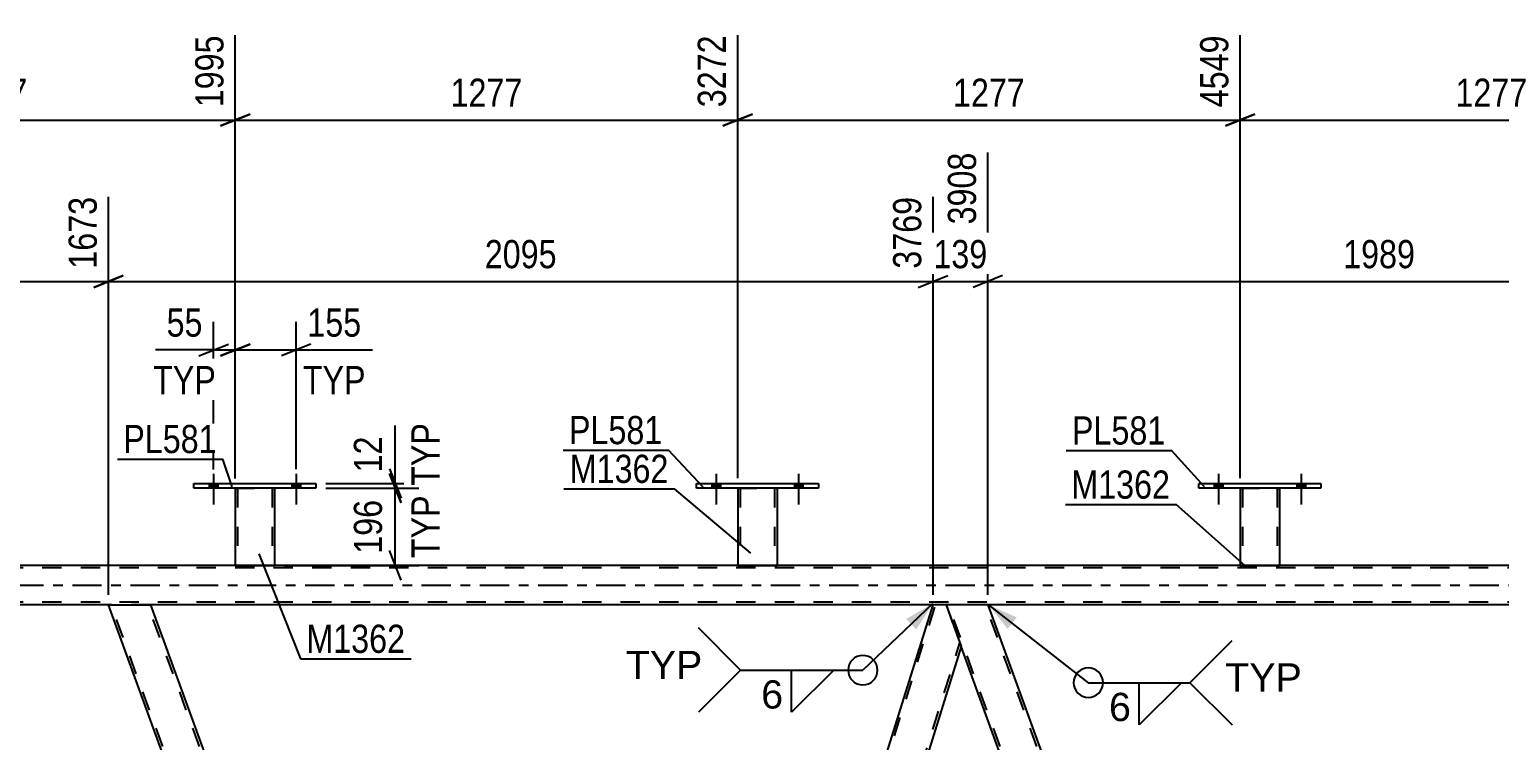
# Model space of a CAD drawing. Header units: millimetres. Extents: x 0 to 841, y 0 to 594.
# Drawn here: x 105.1 to 254.6, y 429.2 to 501.5 of the extents above; entities that cross this region are included whole.
import ezdxf

# ---------------------------------------------------------------- set-up
doc = ezdxf.new("R2010")
doc.units = ezdxf.units.MM
doc.linetypes.add('DXK_LINE_DOT2', pattern=[3.9198, 1.9599, -1.9599])
doc.linetypes.add('DXK_LINE_DOT3', pattern=[5.9187, 2.979, -0.9799, 0.9799, -0.9799])
doc.styles.add('Arial', font='ARIAL.TTF', dxfattribs={"height": 0.2})
doc.styles.add('Arial Narrow', font='ARIALN.TTF', dxfattribs={"height": 0.2})

# ---------------------------------------------------------------- blocks, each defined once
blk = doc.blocks.new('Part-283133386-3306 - 3202')
at = {"color": 2, "linetype": 'Continuous'}
for p, q in [((121.86, 454.84), (121.86, 455.32)), ((121.86, 455.32), (134.26, 455.32)), ((134.26, 454.84), (121.86, 454.84)), ((134.26, 455.32), (134.26, 454.84))]:
    blk.add_line(p, q, dxfattribs=at)
blk = doc.blocks.new('Bolt-283133386-3243 - 3202')
at = {"linetype": 'Continuous'}
for points in [[(123.42, 454.84), (124.3, 454.84), (124.3, 455.32), (123.42, 455.32)], [(131.82, 454.84), (132.7, 454.84), (132.7, 455.32), (131.82, 455.32)]]:
    blk.add_hatch(color=1, dxfattribs=at).paths.add_polyline_path(points)
at = {"color": 1, "linetype": 'Continuous'}
for p, q in [((123.86, 456.32), (123.86, 453.2)), ((132.26, 456.32), (132.26, 453.2)), ((123.42, 455.32), (123.42, 454.84)), ((124.3, 455.32), (124.3, 454.84)), ((131.82, 455.32), (131.82, 454.84)), ((132.7, 455.32), (132.7, 454.84))]:
    blk.add_line(p, q, dxfattribs=at)
blk = doc.blocks.new('Bolt-283133386-3244 - 3202')
at = {"linetype": 'Continuous'}
for points in [[(123.42, 454.84), (124.3, 454.84), (124.3, 455.32), (123.42, 455.32)], [(131.82, 454.84), (132.7, 454.84), (132.7, 455.32), (131.82, 455.32)]]:
    blk.add_hatch(color=1, dxfattribs=at).paths.add_polyline_path(points)
at = {"color": 1, "linetype": 'Continuous'}
for p, q in [((123.86, 456.32), (123.86, 453.2)), ((132.26, 456.32), (132.26, 453.2)), ((123.42, 455.32), (123.42, 454.84)), ((124.3, 455.32), (124.3, 454.84)), ((131.82, 455.32), (131.82, 454.84)), ((132.7, 455.32), (132.7, 454.84))]:
    blk.add_line(p, q, dxfattribs=at)
blk = doc.blocks.new('Bolt-283133386-3245 - 3202')
at = {"linetype": 'Continuous'}
for points in [[(174.5, 454.84), (175.38, 454.84), (175.38, 455.32), (174.5, 455.32)], [(182.9, 454.84), (183.78, 454.84), (183.78, 455.32), (182.9, 455.32)]]:
    blk.add_hatch(color=1, dxfattribs=at).paths.add_polyline_path(points)
at = {"color": 1, "linetype": 'Continuous'}
for p, q in [((174.94, 456.32), (174.94, 453.2)), ((183.34, 456.32), (183.34, 453.2)), ((174.5, 455.32), (174.5, 454.84)), ((175.38, 455.32), (175.38, 454.84)), ((182.9, 455.32), (182.9, 454.84)), ((183.78, 455.32), (183.78, 454.84))]:
    blk.add_line(p, q, dxfattribs=at)
blk = doc.blocks.new('Bolt-283133386-3246 - 3202')
at = {"linetype": 'Continuous'}
for points in [[(174.5, 454.84), (175.38, 454.84), (175.38, 455.32), (174.5, 455.32)], [(182.9, 454.84), (183.78, 454.84), (183.78, 455.32), (182.9, 455.32)]]:
    blk.add_hatch(color=1, dxfattribs=at).paths.add_polyline_path(points)
at = {"color": 1, "linetype": 'Continuous'}
for p, q in [((174.94, 456.32), (174.94, 453.2)), ((183.34, 456.32), (183.34, 453.2)), ((174.5, 455.32), (174.5, 454.84)), ((175.38, 455.32), (175.38, 454.84)), ((182.9, 455.32), (182.9, 454.84)), ((183.78, 455.32), (183.78, 454.84))]:
    blk.add_line(p, q, dxfattribs=at)
blk = doc.blocks.new('Part-283133386-3311 - 3202')
at = {"color": 7, "linetype": 'DXK_LINE_DOT2'}
for p, q in [((126.06, 454.85), (130.06, 454.85)), ((126.06, 454.84), (126.06, 454.85)), ((126.06, 454.85), (126.06, 454.84)), ((126.3, 454.85), (126.3, 447)), ((129.82, 454.85), (129.82, 447)), ((130.06, 454.85), (130.06, 454.84)), ((130.06, 454.84), (130.06, 454.85)), ((129.8, 447), (129.77, 447)), ((129.77, 447), (129.8, 447)), ((129.82, 447), (129.8, 447)), ((129.8, 447), (129.82, 447))]:
    blk.add_line(p, q, dxfattribs=at)
at = {"color": 2, "linetype": 'Continuous'}
for p, q in [((126.06, 454.84), (126.06, 447)), ((130.06, 454.84), (130.06, 447)), ((126.06, 447), (130.06, 447))]:
    blk.add_line(p, q, dxfattribs=at)
blk = doc.blocks.new('Bolt-283133386-3247 - 3202')
at = {"linetype": 'Continuous'}
for points in [[(225.58, 454.84), (226.46, 454.84), (226.46, 455.32), (225.58, 455.32)], [(233.98, 454.84), (234.86, 454.84), (234.86, 455.32), (233.98, 455.32)]]:
    blk.add_hatch(color=1, dxfattribs=at).paths.add_polyline_path(points)
at = {"color": 1, "linetype": 'Continuous'}
for p, q in [((226.02, 456.32), (226.02, 453.2)), ((234.42, 456.32), (234.42, 453.2)), ((225.58, 455.32), (225.58, 454.84)), ((226.46, 455.32), (226.46, 454.84)), ((233.98, 455.32), (233.98, 454.84)), ((234.86, 455.32), (234.86, 454.84))]:
    blk.add_line(p, q, dxfattribs=at)
blk = doc.blocks.new('Bolt-283133386-3248 - 3202')
at = {"linetype": 'Continuous'}
for points in [[(225.58, 454.84), (226.46, 454.84), (226.46, 455.32), (225.58, 455.32)], [(233.98, 454.84), (234.86, 454.84), (234.86, 455.32), (233.98, 455.32)]]:
    blk.add_hatch(color=1, dxfattribs=at).paths.add_polyline_path(points)
at = {"color": 1, "linetype": 'Continuous'}
for p, q in [((226.02, 456.32), (226.02, 453.2)), ((234.42, 456.32), (234.42, 453.2)), ((225.58, 455.32), (225.58, 454.84)), ((226.46, 455.32), (226.46, 454.84)), ((233.98, 455.32), (233.98, 454.84)), ((234.86, 455.32), (234.86, 454.84))]:
    blk.add_line(p, q, dxfattribs=at)
blk = doc.blocks.new('Part-283133386-3316 - 3202')
at = {"color": 2, "linetype": 'Continuous'}
for p, q in [((172.94, 454.84), (172.94, 455.32)), ((172.94, 455.32), (185.34, 455.32)), ((185.34, 454.84), (172.94, 454.84)), ((185.34, 455.32), (185.34, 454.84))]:
    blk.add_line(p, q, dxfattribs=at)
blk = doc.blocks.new('Part-283133386-3321 - 3202')
at = {"color": 7, "linetype": 'DXK_LINE_DOT2'}
for p, q in [((177.14, 454.85), (181.14, 454.85)), ((177.14, 454.84), (177.14, 454.85)), ((177.14, 454.85), (177.14, 454.84)), ((177.38, 454.85), (177.38, 447)), ((180.9, 454.85), (180.9, 447)), ((181.14, 454.85), (181.14, 454.84)), ((181.14, 454.84), (181.14, 454.85)), ((180.85, 447), (180.88, 447)), ((180.85, 447), (180.88, 447)), ((180.88, 447), (180.9, 447)), ((180.88, 447), (180.9, 447))]:
    blk.add_line(p, q, dxfattribs=at)
at = {"color": 2, "linetype": 'Continuous'}
for p, q in [((177.14, 454.84), (177.14, 447)), ((181.14, 454.84), (181.14, 447)), ((177.14, 447), (181.14, 447))]:
    blk.add_line(p, q, dxfattribs=at)
blk = doc.blocks.new('Part-283133386-3618 - 3202')
at = {"color": 7, "linetype": 'DXK_LINE_DOT2'}
for p, q in [((282.38, 443), (245.57, 324.88)), ((284.86, 439.12), (248.29, 321.78)), ((245.85, 326.6), (245.43, 325.25)), ((250.04, 326.6), (248.54, 321.78)), ((246.69, 321.78), (245.43, 325.25)), ((248.54, 321.78), (246.69, 321.78))]:
    blk.add_line(p, q, dxfattribs=at)
at = {"color": 2, "linetype": 'Continuous'}
for p, q in [((282.13, 443), (245.85, 326.6)), ((283.45, 443), (282.13, 443)), ((285, 438.75), (283.45, 443)), ((285, 438.75), (250.04, 326.6))]:
    blk.add_line(p, q, dxfattribs=at)
blk = doc.blocks.new('Part-283133386-3288 - 3202')
at = {"color": 2, "linetype": 'Continuous'}
for p, q in [((761, 447), (103.58, 447)), ((113.18, 443), (103.58, 443)), ((197, 443), (117.44, 443)), ((282.13, 443), (202.57, 443))]:
    blk.add_line(p, q, dxfattribs=at)
at = {"color": 7, "linetype": 'DXK_LINE_DOT2'}
for p, q in [((766.93, 446.76), (103.58, 446.76)), ((766.93, 443.24), (103.58, 443.24)), ((117.44, 443), (113.18, 443)), ((202.57, 443), (197, 443))]:
    blk.add_line(p, q, dxfattribs=at)
at = {"color": 7, "linetype": 'DXK_LINE_DOT3'}
blk.add_line((103.58, 445), (766.93, 445), dxfattribs=at)
blk = doc.blocks.new('Part-283133386-3326 - 3202')
at = {"color": 2, "linetype": 'Continuous'}
for p, q in [((224.02, 454.84), (224.02, 455.32)), ((224.02, 455.32), (236.42, 455.32)), ((236.42, 454.84), (224.02, 454.84)), ((236.42, 455.32), (236.42, 454.84))]:
    blk.add_line(p, q, dxfattribs=at)
blk = doc.blocks.new('Part-283133386-3331 - 3202')
at = {"color": 7, "linetype": 'DXK_LINE_DOT2'}
for p, q in [((228.22, 454.85), (232.22, 454.85)), ((228.22, 454.84), (228.22, 454.85)), ((228.22, 454.85), (228.22, 454.84)), ((228.46, 454.85), (228.46, 447)), ((231.98, 454.85), (231.98, 447)), ((232.22, 454.85), (232.22, 454.84)), ((232.22, 454.84), (232.22, 454.85)), ((231.93, 447), (231.96, 447)), ((231.93, 447), (231.96, 447)), ((231.96, 447), (231.98, 447)), ((231.96, 447), (231.98, 447))]:
    blk.add_line(p, q, dxfattribs=at)
at = {"color": 2, "linetype": 'Continuous'}
for p, q in [((228.22, 454.84), (228.22, 447)), ((232.22, 454.84), (232.22, 447)), ((228.22, 447), (232.22, 447))]:
    blk.add_line(p, q, dxfattribs=at)
blk = doc.blocks.new('Part-283133386-3623 - 3202')
at = {"color": 2, "linetype": 'Continuous'}
for p, q in [((160.3, 325.25), (197, 443)), ((198.32, 443), (197, 443)), ((198.32, 443), (199.86, 438.75)), ((199.86, 438.75), (163.4, 321.78)), ((161.56, 321.78), (160.3, 325.25))]:
    blk.add_line(p, q, dxfattribs=at)
at = {"color": 7, "linetype": 'DXK_LINE_DOT2'}
for p, q in [((160.43, 324.88), (197.25, 443)), ((163.15, 321.78), (199.73, 439.12)), ((163.4, 321.78), (161.56, 321.78))]:
    blk.add_line(p, q, dxfattribs=at)
blk = doc.blocks.new('Part-283133386-3583 - 3202')
at = {"color": 2, "linetype": 'Continuous'}
for p, q in [((202.57, 443), (198.32, 443)), ((202.57, 443), (244.94, 326.6)), ((240.68, 326.6), (199.86, 438.75))]:
    blk.add_line(p, q, dxfattribs=at)
at = {"color": 7, "linetype": 'DXK_LINE_DOT2'}
for p, q in [((198.32, 443), (199.86, 438.75)), ((242.69, 321.78), (198.57, 443)), ((246.44, 321.78), (202.32, 443)), ((242.44, 321.78), (240.68, 326.6)), ((246.69, 321.78), (244.94, 326.6)), ((246.69, 321.78), (242.44, 321.78))]:
    blk.add_line(p, q, dxfattribs=at)
blk = doc.blocks.new('Part-283133386-3628 - 3202')
at = {"color": 2, "linetype": 'Continuous'}
for p, q in [((157.3, 321.78), (113.18, 443)), ((113.18, 443), (117.44, 443)), ((117.44, 443), (160.3, 325.25))]:
    blk.add_line(p, q, dxfattribs=at)
at = {"color": 7, "linetype": 'DXK_LINE_DOT2'}
for p, q in [((157.56, 321.78), (113.44, 443)), ((161.3, 321.78), (117.18, 443)), ((161.56, 321.78), (160.3, 325.25)), ((161.56, 321.78), (157.3, 321.78))]:
    blk.add_line(p, q, dxfattribs=at)
blk = doc.blocks.new('StraightDimension-283133386-22276 - 3202')
at = {"color": 7, "linetype": 'Continuous'}
for p, q in [((113.18, 444), (113.18, 484.47)), ((197, 444), (197, 484.47)), ((114.68, 476.46), (111.68, 475.26)), ((113.18, 475.86), (197, 475.86)), ((195.5, 475.26), (198.5, 476.46))]:
    blk.add_line(p, q, dxfattribs=at)
at = {"color": 0}
blk.add_wipeout([(159.35, 476.61), (159.35, 480.81), (150.83, 480.81), (150.83, 476.61)], dxfattribs=at)
at = {"color": 3, "style": 'Arial Narrow'}
blk.add_text('2095', height=2.863, dxfattribs=at).set_placement((151.43, 477.21))
at = {"color": 0, "linetype": 'Continuous'}
blk.add_wipeout([(196.4, 485.07), (192.2, 485.07), (192.2, 476.56), (196.4, 476.56)], dxfattribs=at)
at = {"color": 3, "linetype": 'Continuous', "style": 'Arial Narrow'}
blk.add_text('3769', height=2.863, rotation=90.0002, dxfattribs=at).set_placement((195.8, 477.16))
blk = doc.blocks.new('StraightDimension-283133386-13502 - 3202')
at = {"color": 7, "linetype": 'Continuous'}
for p, q in [((177.14, 455.85), (177.14, 500.89)), ((228.22, 455.85), (228.22, 500.89)), ((178.64, 492.87), (175.64, 491.67)), ((177.14, 492.27), (228.22, 492.27)), ((226.72, 491.67), (229.72, 492.87))]:
    blk.add_line(p, q, dxfattribs=at)
at = {"color": 0}
blk.add_wipeout([(206.94, 493.02), (206.94, 497.22), (198.43, 497.22), (198.43, 493.02)], dxfattribs=at)
at = {"color": 3, "style": 'Arial Narrow'}
blk.add_text('1277', height=2.863, dxfattribs=at).set_placement((199.03, 493.62))
at = {"color": 0, "linetype": 'Continuous'}
blk.add_wipeout([(227.62, 501.49), (223.42, 501.49), (223.42, 492.97), (227.62, 492.97)], dxfattribs=at)
at = {"color": 3, "linetype": 'Continuous', "style": 'Arial Narrow'}
blk.add_text('4549', height=2.863, rotation=90.0002, dxfattribs=at).set_placement((227.02, 493.57))
blk = doc.blocks.new('StraightDimension-283133386-4328 - 3202')
at = {"color": 7, "linetype": 'Continuous'}
for p, q in [((142.33, 455.32), (142.33, 461.23)), ((142.33, 455.32), (142.33, 461.23)), ((141.73, 456.82), (142.93, 453.82)), ((142.93, 453.34), (141.73, 456.34)), ((135.26, 455.32), (144.73, 455.32)), ((135.26, 454.84), (144.73, 454.84)), ((142.33, 454.84), (142.33, 455.32))]:
    blk.add_line(p, q, dxfattribs=at)
at = {"color": 0, "linetype": 'Continuous'}
blk.add_wipeout([(147.43, 462.07), (143.23, 462.07), (143.23, 454.48), (147.43, 454.48)], dxfattribs=at)
at = {"color": 0}
blk.add_wipeout([(141.58, 460.7), (137.38, 460.7), (137.38, 455.85), (141.58, 455.85)], dxfattribs=at)
at = {"color": 3, "linetype": 'Continuous', "style": 'Arial Narrow'}
blk.add_text('TYP', height=2.863, rotation=90.0002, dxfattribs=at).set_placement((146.83, 455.08))
at = {"color": 3, "style": 'Arial Narrow'}
blk.add_text('12', height=2.863, rotation=90.0002, dxfattribs=at).set_placement((140.98, 456.45))
blk = doc.blocks.new('StraightDimension-283133386-4336 - 3202')
at = {"color": 7, "linetype": 'Continuous'}
for p, q in [((141.73, 456.34), (142.93, 453.34)), ((135.26, 454.84), (144.73, 454.84)), ((142.33, 447), (142.33, 454.84)), ((142.93, 445.5), (141.73, 448.5)), ((131.06, 447), (144.73, 447))]:
    blk.add_line(p, q, dxfattribs=at)
at = {"color": 0, "linetype": 'Continuous'}
blk.add_wipeout([(147.43, 454.72), (143.23, 454.72), (143.23, 447.13), (147.43, 447.13)], dxfattribs=at)
at = {"color": 0}
blk.add_wipeout([(141.58, 454.27), (137.38, 454.27), (137.38, 447.58), (141.58, 447.58)], dxfattribs=at)
at = {"color": 3, "style": 'Arial Narrow'}
blk.add_text('196', height=2.863, rotation=90.0002, dxfattribs=at).set_placement((140.98, 448.18))
at = {"color": 3, "linetype": 'Continuous', "style": 'Arial Narrow'}
blk.add_text('TYP', height=2.863, rotation=90.0002, dxfattribs=at).set_placement((146.83, 447.73))
blk = doc.blocks.new('StraightDimension-283133386-13501 - 3202')
at = {"color": 7, "linetype": 'Continuous'}
for p, q in [((228.22, 455.85), (228.22, 500.89)), ((279.3, 455.85), (279.3, 500.89)), ((229.72, 492.87), (226.72, 491.67)), ((228.22, 492.27), (279.3, 492.27)), ((277.8, 491.67), (280.8, 492.87))]:
    blk.add_line(p, q, dxfattribs=at)
at = {"color": 0}
blk.add_wipeout([(258.02, 493.02), (258.02, 497.22), (249.51, 497.22), (249.51, 493.02)], dxfattribs=at)
at = {"color": 3, "style": 'Arial Narrow'}
blk.add_text('1277', height=2.863, dxfattribs=at).set_placement((250.11, 493.62))
at = {"color": 0, "linetype": 'Continuous'}
blk.add_wipeout([(278.7, 501.49), (274.5, 501.49), (274.5, 492.97), (278.7, 492.97)], dxfattribs=at)
at = {"color": 3, "linetype": 'Continuous', "style": 'Arial Narrow'}
blk.add_text('5826', height=2.863, rotation=90.0002, dxfattribs=at).set_placement((278.1, 493.57))
blk = doc.blocks.new('StraightDimension-283133386-13503 - 3202')
at = {"color": 7, "linetype": 'Continuous'}
for p, q in [((126.06, 455.85), (126.06, 500.89)), ((177.14, 455.85), (177.14, 500.89)), ((127.56, 492.87), (124.56, 491.67)), ((126.06, 492.27), (177.14, 492.27)), ((175.64, 491.67), (178.64, 492.87))]:
    blk.add_line(p, q, dxfattribs=at)
at = {"color": 0}
blk.add_wipeout([(155.86, 493.02), (155.86, 497.22), (147.35, 497.22), (147.35, 493.02)], dxfattribs=at)
at = {"color": 3, "style": 'Arial Narrow'}
blk.add_text('1277', height=2.863, dxfattribs=at).set_placement((147.95, 493.62))
at = {"color": 0, "linetype": 'Continuous'}
blk.add_wipeout([(176.54, 501.49), (172.34, 501.49), (172.34, 492.97), (176.54, 492.97)], dxfattribs=at)
at = {"color": 3, "linetype": 'Continuous', "style": 'Arial Narrow'}
blk.add_text('3272', height=2.863, rotation=90.0002, dxfattribs=at).set_placement((175.94, 493.57))
blk = doc.blocks.new('StraightDimension-283133386-13504 - 3202')
at = {"color": 7, "linetype": 'Continuous'}
for p, q in [((126.06, 455.85), (126.06, 500.89)), ((76.51, 455.85), (76.51, 499.06)), ((78.01, 492.87), (75.01, 491.67)), ((76.51, 492.27), (126.06, 492.27)), ((124.56, 491.67), (127.56, 492.87))]:
    blk.add_line(p, q, dxfattribs=at)
at = {"color": 0}
blk.add_wipeout([(105.54, 493.02), (105.54, 497.22), (97.03, 497.22), (97.03, 493.02)], dxfattribs=at)
at = {"color": 3, "style": 'Arial Narrow'}
blk.add_text('1277', height=2.863, dxfattribs=at).set_placement((97.63, 493.62))
at = {"color": 0, "linetype": 'Continuous'}
blk.add_wipeout([(125.46, 501.49), (121.26, 501.49), (121.26, 492.97), (125.46, 492.97)], dxfattribs=at)
at = {"color": 3, "linetype": 'Continuous', "style": 'Arial Narrow'}
blk.add_text('1995', height=2.863, rotation=90.0002, dxfattribs=at).set_placement((124.86, 493.57))
blk = doc.blocks.new('StraightDimension-283133386-22274 - 3202')
at = {"color": 7, "linetype": 'Continuous'}
for p, q in [((202.57, 444), (202.57, 488.97)), ((282.13, 444), (282.13, 484.47)), ((204.07, 476.46), (201.07, 475.26)), ((202.57, 475.86), (282.13, 475.86)), ((280.63, 475.26), (283.63, 476.46))]:
    blk.add_line(p, q, dxfattribs=at)
at = {"color": 0}
blk.add_wipeout([(246.61, 476.61), (246.61, 480.81), (238.1, 480.81), (238.1, 476.61)], dxfattribs=at)
at = {"color": 3, "style": 'Arial Narrow'}
blk.add_text('1989', height=2.863, dxfattribs=at).set_placement((238.7, 477.21))
at = {"color": 0, "linetype": 'Continuous'}
blk.add_wipeout([(281.53, 485.07), (277.33, 485.07), (277.33, 476.56), (281.53, 476.56)], dxfattribs=at)
at = {"color": 3, "linetype": 'Continuous', "style": 'Arial Narrow'}
blk.add_text('5897', height=2.863, rotation=90.0002, dxfattribs=at).set_placement((280.93, 477.16))
blk = doc.blocks.new('StraightDimension-283133386-22275 - 3202')
at = {"color": 7, "linetype": 'Continuous'}
for p, q in [((202.57, 444), (202.57, 488.97)), ((197, 444), (197, 484.47)), ((195.5, 475.26), (198.5, 476.46)), ((197, 475.86), (202.57, 475.86)), ((204.07, 476.46), (201.07, 475.26))]:
    blk.add_line(p, q, dxfattribs=at)
at = {"color": 0}
blk.add_wipeout([(203.13, 476.61), (203.13, 480.81), (196.44, 480.81), (196.44, 476.61)], dxfattribs=at)
at = {"color": 3, "style": 'Arial Narrow'}
blk.add_text('139', height=2.863, dxfattribs=at).set_placement((197.04, 477.21))
at = {"color": 0, "linetype": 'Continuous'}
blk.add_wipeout([(201.97, 489.57), (197.77, 489.57), (197.77, 481.06), (201.97, 481.06)], dxfattribs=at)
at = {"color": 3, "linetype": 'Continuous', "style": 'Arial Narrow'}
blk.add_text('3908', height=2.863, rotation=90.0002, dxfattribs=at).set_placement((201.37, 481.66))
blk = doc.blocks.new('StraightDimension-283133386-22277 - 3202')
at = {"color": 7, "linetype": 'Continuous'}
for p, q in [((113.18, 444), (113.18, 484.47)), ((52.49, 448), (52.49, 478.99)), ((53.99, 476.46), (50.99, 475.26)), ((52.49, 475.86), (113.18, 475.86)), ((111.68, 475.26), (114.68, 476.46))]:
    blk.add_line(p, q, dxfattribs=at)
at = {"color": 0}
blk.add_wipeout([(87.09, 476.61), (87.09, 480.81), (78.58, 480.81), (78.58, 476.61)], dxfattribs=at)
at = {"color": 3, "style": 'Arial Narrow'}
blk.add_text('1673', height=2.863, dxfattribs=at).set_placement((79.18, 477.21))
at = {"color": 0, "linetype": 'Continuous'}
for points in [[(112.58, 485.07), (108.38, 485.07), (108.38, 476.56), (112.58, 476.56)], [(51.89, 479.59), (47.69, 479.59), (47.69, 476.56), (51.89, 476.56)]]:
    blk.add_wipeout(points, dxfattribs=at)
at = {"color": 3, "linetype": 'Continuous', "style": 'Arial Narrow'}
for s, height, p in [('1673', 2.863, (111.98, 477.16)), ('0', 2.86, (51.29, 477.16))]:
    blk.add_text(s, height=height, rotation=90.0002, dxfattribs=at).set_placement(p)
blk = doc.blocks.new('StraightDimension-283133386-22675 - 3202')
at = {"color": 7, "linetype": 'Continuous'}
for p, q in [((126.06, 455.84), (126.06, 471.75)), ((132.26, 456.79), (132.26, 471.75)), ((124.56, 468.3), (127.56, 469.5)), ((133.76, 469.5), (130.76, 468.3)), ((126.06, 468.9), (132.26, 468.9)), ((132.26, 468.9), (140, 468.9)), ((132.26, 468.9), (140, 468.9))]:
    blk.add_line(p, q, dxfattribs=at)
at = {"color": 0}
blk.add_wipeout([(139.47, 469.65), (139.47, 473.85), (132.79, 473.85), (132.79, 469.65)], dxfattribs=at)
at = {"color": 0, "linetype": 'Continuous'}
blk.add_wipeout([(139.92, 463.8), (139.92, 468), (132.33, 468), (132.33, 463.8)], dxfattribs=at)
at = {"color": 3, "style": 'Arial Narrow'}
blk.add_text('155', height=2.863, dxfattribs=at).set_placement((133.39, 470.25))
at = {"color": 3, "linetype": 'Continuous', "style": 'Arial Narrow'}
blk.add_text('TYP', height=2.863, dxfattribs=at).set_placement((132.93, 464.4))
blk = doc.blocks.new('StraightDimension-283133386-22676 - 3202')
at = {"color": 7, "linetype": 'Continuous'}
for p, q in [((123.86, 456.73), (123.86, 471.75)), ((126.06, 455.84), (126.06, 471.75)), ((122.36, 468.3), (125.36, 469.5)), ((127.56, 469.5), (124.56, 468.3)), ((123.86, 468.9), (117.96, 468.9)), ((123.86, 468.9), (117.96, 468.9)), ((123.86, 468.9), (126.06, 468.9))]:
    blk.add_line(p, q, dxfattribs=at)
at = {"color": 0}
blk.add_wipeout([(123.34, 469.65), (123.34, 473.85), (118.48, 473.85), (118.48, 469.65)], dxfattribs=at)
at = {"color": 0, "linetype": 'Continuous'}
blk.add_wipeout([(124.7, 463.8), (124.7, 468), (117.11, 468), (117.11, 463.8)], dxfattribs=at)
at = {"color": 3, "style": 'Arial Narrow'}
blk.add_text('55', height=2.863, dxfattribs=at).set_placement((119.08, 470.25))
at = {"color": 3, "linetype": 'Continuous', "style": 'Arial Narrow'}
blk.add_text('TYP', height=2.863, dxfattribs=at).set_placement((117.71, 464.4))
blk = doc.blocks.new('Mark-283133386-3307 - 3202')
at = {"color": 0}
blk.add_wipeout([(143.34, 438.1), (143.34, 441.1), (133.29, 441.1), (133.29, 438.1)], dxfattribs=at)
blk.add_wipeout([(143.34, 438.1), (143.34, 441.1), (133.29, 441.1), (133.29, 438.1)], dxfattribs=at)
at = {"color": 30, "linetype": 'Continuous'}
for p, q in [((128.45, 448.16), (132.69, 437.5)), ((132.69, 437.5), (143.94, 437.5))]:
    blk.add_line(p, q, dxfattribs=at)
at = {"color": 3, "style": 'Arial Narrow'}
blk.add_text('M1362', height=2.863, dxfattribs=at).set_placement((133.29, 438.1))
blk = doc.blocks.new('Mark-283133386-3312 - 3202')
at = {"color": 0}
blk.add_wipeout([(169.5, 459.32), (169.5, 462.32), (159.99, 462.32), (159.99, 459.32)], dxfattribs=at)
blk.add_wipeout([(169.5, 459.32), (169.5, 462.32), (159.99, 462.32), (159.99, 459.32)], dxfattribs=at)
at = {"color": 30, "linetype": 'Continuous'}
for p in [(159.39, 458.72), (173.62, 454.96)]:
    blk.add_line(p, (170.1, 458.72), dxfattribs=at)
at = {"color": 3, "style": 'Arial Narrow'}
blk.add_text('PL581', height=2.863, dxfattribs=at).set_placement((159.99, 459.32))
blk = doc.blocks.new('Mark-283133386-3317 - 3202')
at = {"color": 0}
blk.add_wipeout([(170.13, 455.38), (170.13, 458.38), (160.07, 458.38), (160.07, 455.38)], dxfattribs=at)
blk.add_wipeout([(170.13, 455.38), (170.13, 458.38), (160.07, 458.38), (160.07, 455.38)], dxfattribs=at)
at = {"color": 30, "linetype": 'Continuous'}
for p in [(159.47, 454.78), (178.47, 448.24)]:
    blk.add_line(p, (170.73, 454.78), dxfattribs=at)
at = {"color": 3, "style": 'Arial Narrow'}
blk.add_text('M1362', height=2.863, dxfattribs=at).set_placement((160.07, 455.38))
blk = doc.blocks.new('Mark-283133386-3302 - 3202')
at = {"color": 0}
blk.add_wipeout([(124.18, 458.41), (124.18, 461.41), (114.68, 461.41), (114.68, 458.41)], dxfattribs=at)
blk.add_wipeout([(124.18, 458.41), (124.18, 461.41), (114.68, 461.41), (114.68, 458.41)], dxfattribs=at)
at = {"color": 30, "linetype": 'Continuous'}
for p in [(114.08, 457.81), (125.75, 454.97)]:
    blk.add_line(p, (124.78, 457.81), dxfattribs=at)
at = {"color": 3, "style": 'Arial Narrow'}
blk.add_text('PL581', height=2.863, dxfattribs=at).set_placement((114.68, 458.41))
blk = doc.blocks.new('Mark-283133386-3322 - 3202')
at = {"color": 0}
blk.add_wipeout([(220.63, 459.28), (220.63, 462.28), (211.13, 462.28), (211.13, 459.28)], dxfattribs=at)
blk.add_wipeout([(220.63, 459.28), (220.63, 462.28), (211.13, 462.28), (211.13, 459.28)], dxfattribs=at)
at = {"color": 30, "linetype": 'Continuous'}
for p in [(210.53, 458.68), (224.6, 454.98)]:
    blk.add_line(p, (221.23, 458.68), dxfattribs=at)
at = {"color": 3, "style": 'Arial Narrow'}
blk.add_text('PL581', height=2.863, dxfattribs=at).set_placement((211.13, 459.28))
blk = doc.blocks.new('Mark-283133386-3327 - 3202')
at = {"color": 0}
blk.add_wipeout([(221.11, 453.78), (221.11, 456.78), (211.06, 456.78), (211.06, 453.78)], dxfattribs=at)
blk.add_wipeout([(221.11, 453.78), (221.11, 456.78), (211.06, 456.78), (211.06, 453.78)], dxfattribs=at)
at = {"color": 30, "linetype": 'Continuous'}
for p in [(210.46, 453.18), (228.71, 447)]:
    blk.add_line(p, (221.71, 453.18), dxfattribs=at)
at = {"color": 3, "style": 'Arial Narrow'}
blk.add_text('M1362', height=2.863, dxfattribs=at).set_placement((211.06, 453.78))
blk = doc.blocks.new('WeldMark-283133386-4993 - 3202')
at = {"linetype": 'Continuous'}
blk.add_hatch(color=30, dxfattribs=at).paths.add_polyline_path([(204.58, 440.53), (202.68, 442.96), (205.51, 441.71)])
at = {"color": 30, "linetype": 'Continuous'}
blk.add_line((202.68, 442.96), (212.79, 435.07), dxfattribs=at)
at = {"color": 3, "linetype": 'Continuous'}
for q in [(227.4, 439.35), (227.4, 430.78)]:
    blk.add_line((223.11, 435.07), q, dxfattribs=at)
blk.add_arc((212.79, 435.07), 1.5, 90, 270, dxfattribs=at)
at = {"color": 0}
blk.add_wipeout([(217.31, 430.97), (217.31, 434.37), (214.69, 434.37), (214.69, 430.97)], dxfattribs=at)
at = {"color": 30, "linetype": 'Continuous'}
blk.add_line((212.79, 435.07), (223.11, 435.07), dxfattribs=at)
at = {"color": 3, "linetype": 'Continuous'}
for p, q in [((217.97, 435.07), (222.25, 435.07)), ((222.25, 435.07), (217.97, 430.78)), ((217.97, 430.78), (217.97, 435.07))]:
    blk.add_line(p, q, dxfattribs=at)
blk.add_arc((212.79, 435.07), 1.5, 270, 90, dxfattribs=at)
at = {"color": 3, "style": 'Arial'}
blk.add_text('6', height=2.87, dxfattribs=at).set_placement((214.89, 431.17))
at = {"color": 0, "linetype": 'Continuous'}
blk.add_wipeout([(234.49, 434.17), (234.49, 437.17), (226.71, 437.17), (226.71, 434.17)], dxfattribs=at)
blk.add_wipeout([(234.49, 434.17), (234.49, 437.17), (226.71, 437.17), (226.71, 434.17)], dxfattribs=at)
at = {"color": 3, "linetype": 'Continuous', "style": 'Arial'}
blk.add_text('TYP', height=2.865, dxfattribs=at).set_placement((226.71, 434.17))
blk = doc.blocks.new('WeldMark-283133386-5006 - 3202')
at = {"linetype": 'Continuous'}
blk.add_hatch(color=30, dxfattribs=at).paths.add_polyline_path([(194.27, 441.56), (196.96, 443.09), (195.3, 440.48)])
at = {"color": 30, "linetype": 'Continuous'}
blk.add_line((196.96, 443.09), (189.86, 436.34), dxfattribs=at)
at = {"color": 3, "linetype": 'Continuous'}
for q in [(173.15, 440.63), (173.15, 432.06)]:
    blk.add_line((177.43, 436.34), q, dxfattribs=at)
for start, end in [(90, 270), (270, 90)]:
    blk.add_arc((189.86, 436.34), 1.5, start, end, dxfattribs=at)
at = {"color": 0}
blk.add_wipeout([(181.96, 432.24), (181.96, 435.64), (179.33, 435.64), (179.33, 432.24)], dxfattribs=at)
at = {"color": 30, "linetype": 'Continuous'}
blk.add_line((177.43, 436.34), (189.86, 436.34), dxfattribs=at)
at = {"color": 3, "linetype": 'Continuous'}
for p, q in [((182.61, 436.34), (186.9, 436.34)), ((186.9, 436.34), (182.61, 432.06)), ((182.61, 432.06), (182.61, 436.34))]:
    blk.add_line(p, q, dxfattribs=at)
at = {"color": 3, "style": 'Arial'}
blk.add_text('6', height=2.87, dxfattribs=at).set_placement((179.53, 432.44))
at = {"color": 0, "linetype": 'Continuous'}
blk.add_wipeout([(173.53, 435.44), (173.53, 438.44), (165.76, 438.44), (165.76, 435.44)], dxfattribs=at)
blk.add_wipeout([(173.53, 435.44), (173.53, 438.44), (165.76, 438.44), (165.76, 435.44)], dxfattribs=at)
at = {"color": 3, "linetype": 'Continuous', "style": 'Arial'}
blk.add_text('TYP', height=2.865, dxfattribs=at).set_placement((165.76, 435.44))

msp = doc.modelspace()

# ---------------------------------------------------------------- block references
for name in ['Bolt-283133386-3243 - 3202', 'Bolt-283133386-3244 - 3202', 'Bolt-283133386-3245 - 3202', 'Bolt-283133386-3246 - 3202', 'Bolt-283133386-3247 - 3202', 'Bolt-283133386-3248 - 3202', 'Part-283133386-3306 - 3202', 'Part-283133386-3311 - 3202', 'Part-283133386-3316 - 3202', 'Part-283133386-3321 - 3202', 'Part-283133386-3326 - 3202', 'Part-283133386-3331 - 3202', 'Part-283133386-3288 - 3202', 'Part-283133386-3628 - 3202', 'Part-283133386-3623 - 3202', 'Part-283133386-3583 - 3202', 'Part-283133386-3618 - 3202']:
    msp.add_blockref(name, (0, 0))

# ---------------------------------------------------------------- next in the draw order: block references
for name in ['StraightDimension-283133386-22276 - 3202', 'WeldMark-283133386-5006 - 3202', 'WeldMark-283133386-4993 - 3202']:
    msp.add_blockref(name, (0, 0))

# ---------------------------------------------------------------- next in the draw order: block references
for name in ['StraightDimension-283133386-13502 - 3202', 'StraightDimension-283133386-4328 - 3202']:
    msp.add_blockref(name, (0, 0))

# ---------------------------------------------------------------- next in the draw order: block references
for name in ['StraightDimension-283133386-13501 - 3202', 'StraightDimension-283133386-4336 - 3202']:
    msp.add_blockref(name, (0, 0))

# ---------------------------------------------------------------- next in the draw order: block references
for name in ['StraightDimension-283133386-13503 - 3202', 'StraightDimension-283133386-22274 - 3202', 'Mark-283133386-3307 - 3202']:
    msp.add_blockref(name, (0, 0))

# ---------------------------------------------------------------- next in the draw order: block references
for name in ['StraightDimension-283133386-13504 - 3202', 'StraightDimension-283133386-22275 - 3202', 'Mark-283133386-3312 - 3202', 'Mark-283133386-3322 - 3202']:
    msp.add_blockref(name, (0, 0))

# ---------------------------------------------------------------- next in the draw order: block references
for name in ['StraightDimension-283133386-22277 - 3202', 'StraightDimension-283133386-22675 - 3202', 'Mark-283133386-3317 - 3202', 'Mark-283133386-3327 - 3202']:
    msp.add_blockref(name, (0, 0))

# ---------------------------------------------------------------- next in the draw order: block references
msp.add_blockref('StraightDimension-283133386-22676 - 3202', (0, 0))

# ---------------------------------------------------------------- next in the draw order: block references
msp.add_blockref('Mark-283133386-3302 - 3202', (0, 0))

doc.saveas('drawing.dxf')
